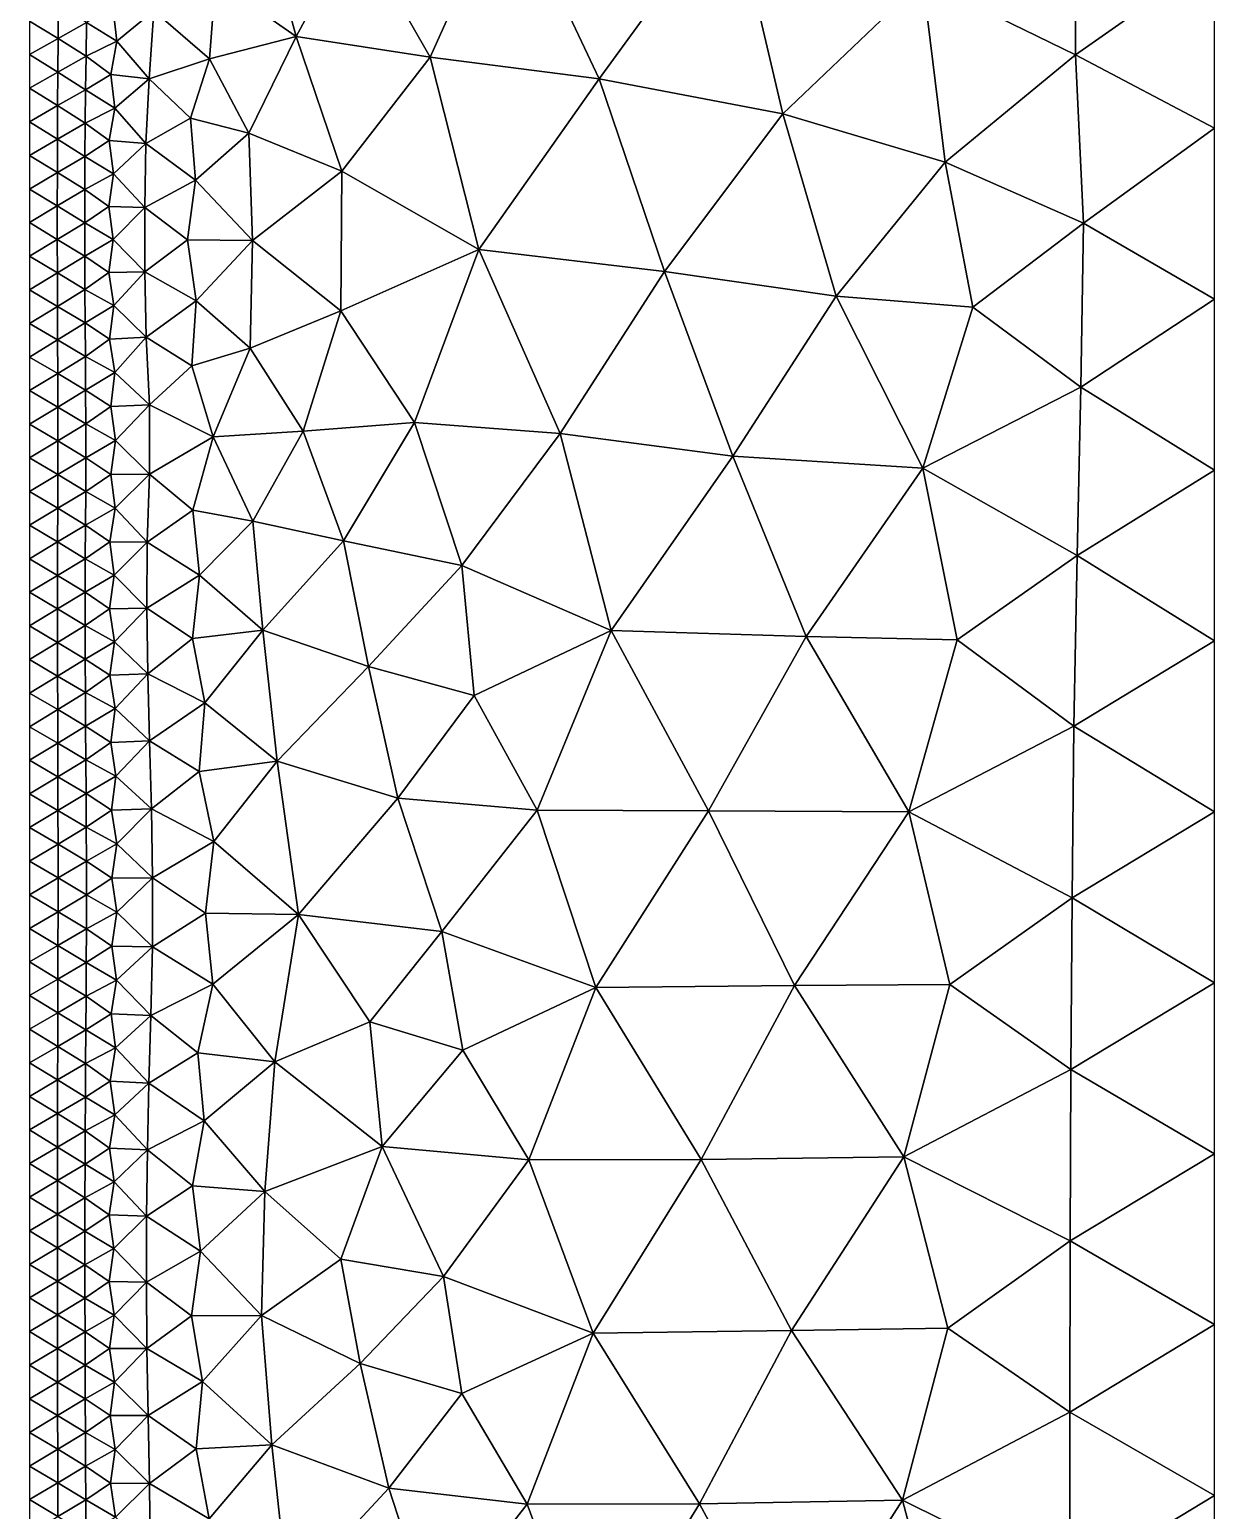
# Model space of a CAD drawing. Header units: metres. Extents: x 2 to 72, y -280 to 0.
# Drawn here: x 2 to 72.5, y -148.6 to -60.5 of the extents above; entities that cross this region are included whole.
import ezdxf

# ---------------------------------------------------------------- set-up
doc = ezdxf.new("R2010")
doc.units = ezdxf.units.M

msp = doc.modelspace()

# ---------------------------------------------------------------- linework, layer by layer
at = {"layer": 'layer', "color": 0}
for points in [[(30.4453, -51.8883), (21.3925, -54.3718), (25.8288, -62.1535)], [(35.8919, -63.4362), (30.4453, -51.8883), (25.8288, -62.1535)], [(43.7948, -52.599), (30.4453, -51.8883), (35.8919, -63.4362)], [(64.2438, -62.0221), (64.2066, -51.6095), (55.1446, -57.5728)], [(64.2438, -62.0221), (72.5, -56.2047), (64.2066, -51.6095)], [(46.8183, -65.5328), (43.7948, -52.599), (35.8919, -63.4362)], [(46.8183, -65.5328), (55.1446, -57.5728), (43.7948, -52.599)], [(17.8671, -60.9315), (21.3925, -54.3718), (16.2512, -54.9908)], [(25.8288, -62.1535), (21.3925, -54.3718), (17.8671, -60.9315)], [(17.8671, -60.9315), (16.2512, -54.9908), (13.0619, -57.5719)], [(72.5, -66.3772), (72.5, -56.2047), (64.2438, -62.0221)], [(13.0619, -57.5719), (9.39989, -59.3862), (12.6999, -62.2524)], [(13.0619, -57.5719), (12.6999, -62.2524), (17.8671, -60.9315)], [(56.4723, -68.3996), (55.1446, -57.5728), (46.8183, -65.5328)], [(56.4723, -68.3996), (64.2438, -62.0221), (55.1446, -57.5728)], [(3.70399, -59.0374), (2, -60), (3.69274, -61.0422)], [(3.70399, -59.0374), (3.69274, -61.0422), (5.39425, -60.0923)], [(6.94686, -59.1572), (5.39425, -60.0923), (7.18996, -61.2075)], [(6.94686, -59.1572), (7.18996, -61.2075), (9.39989, -59.3862)], [(9.39989, -59.3862), (7.18996, -61.2075), (9.1201, -63.4366)], [(9.39989, -59.3862), (9.1201, -63.4366), (12.6999, -62.2524)], [(2, -60), (2, -62), (3.69274, -61.0422)], [(5.39425, -60.0923), (3.69274, -61.0422), (5.36461, -62.098)], [(5.39425, -60.0923), (5.36461, -62.098), (7.18996, -61.2075)], [(3.69274, -61.0422), (2, -62), (3.6789, -63.0417)], [(3.69274, -61.0422), (3.6789, -63.0417), (5.36461, -62.098)], [(7.18996, -61.2075), (5.36461, -62.098), (6.83496, -63.1796)], [(7.18996, -61.2075), (6.83496, -63.1796), (9.1201, -63.4366)], [(17.8671, -60.9315), (12.6999, -62.2524), (15.0383, -66.6845)], [(20.5696, -68.9288), (17.8671, -60.9315), (15.0383, -66.6845)], [(25.8288, -62.1535), (17.8671, -60.9315), (20.5696, -68.9288)], [(2, -62), (2, -64), (3.6789, -63.0417)], [(5.36461, -62.098), (3.6789, -63.0417), (5.33215, -64.0913)], [(5.36461, -62.098), (5.33215, -64.0913), (6.83496, -63.1796)], [(12.6999, -62.2524), (9.1201, -63.4366), (11.5698, -65.7812)], [(12.6999, -62.2524), (11.5698, -65.7812), (15.0383, -66.6845)], [(28.7319, -73.5968), (25.8288, -62.1535), (20.5696, -68.9288)], [(28.7319, -73.5968), (35.8919, -63.4362), (25.8288, -62.1535)], [(64.7171, -72.0228), (64.2438, -62.0221), (56.4723, -68.3996)], [(64.7171, -72.0228), (72.5, -66.3772), (64.2438, -62.0221)], [(3.6789, -63.0417), (2, -64), (3.66605, -65.0365)], [(3.6789, -63.0417), (3.66605, -65.0365), (5.33215, -64.0913)], [(6.83496, -63.1796), (5.33215, -64.0913), (7.06244, -65.1825)], [(6.83496, -63.1796), (7.06244, -65.1825), (9.1201, -63.4366)], [(9.1201, -63.4366), (7.06244, -65.1825), (8.91955, -67.2885)], [(9.1201, -63.4366), (8.91955, -67.2885), (11.5698, -65.7812)], [(39.7795, -74.908), (35.8919, -63.4362), (28.7319, -73.5968)], [(39.7795, -74.908), (46.8183, -65.5328), (35.8919, -63.4362)], [(2, -64), (2, -66), (3.66605, -65.0365)], [(5.33215, -64.0913), (3.66605, -65.0365), (5.30699, -66.0756)], [(5.33215, -64.0913), (5.30699, -66.0756), (7.06244, -65.1825)], [(3.66605, -65.0365), (2, -66), (3.65634, -67.028)], [(3.66605, -65.0365), (3.65634, -67.028), (5.30699, -66.0756)], [(7.06244, -65.1825), (5.30699, -66.0756), (6.74285, -67.1206)], [(7.06244, -65.1825), (6.74285, -67.1206), (8.91955, -67.2885)], [(2, -66), (2, -68), (3.65634, -67.028)], [(5.30699, -66.0756), (3.65634, -67.028), (5.28866, -68.0538)], [(5.30699, -66.0756), (5.28866, -68.0538), (6.74285, -67.1206)], [(11.5698, -65.7812), (8.91955, -67.2885), (11.8746, -69.4702)], [(11.5698, -65.7812), (11.8746, -69.4702), (15.0383, -66.6845)], [(49.9899, -76.3806), (46.8183, -65.5328), (39.7795, -74.908)], [(49.9899, -76.3806), (56.4723, -68.3996), (46.8183, -65.5328)], [(15.0383, -66.6845), (11.8746, -69.4702), (15.26, -73.0617)], [(20.5696, -68.9288), (15.0383, -66.6845), (15.26, -73.0617)], [(72.5, -76.5497), (72.5, -66.3772), (64.7171, -72.0228)], [(3.65634, -67.028), (2, -68), (3.65026, -69.0182)], [(3.65634, -67.028), (3.65026, -69.0182), (5.28866, -68.0538)], [(6.74285, -67.1206), (5.28866, -68.0538), (6.99051, -69.0969)], [(6.74285, -67.1206), (6.99051, -69.0969), (8.91955, -67.2885)], [(8.91955, -67.2885), (6.99051, -69.0969), (8.85492, -71.1086)], [(8.91955, -67.2885), (8.85492, -71.1086), (11.8746, -69.4702)], [(2, -68), (2, -70), (3.65026, -69.0182)], [(5.28866, -68.0538), (3.65026, -69.0182), (5.2794, -70.032)], [(5.28866, -68.0538), (5.2794, -70.032), (6.99051, -69.0969)], [(58.1228, -77.0259), (56.4723, -68.3996), (49.9899, -76.3806)], [(58.1228, -77.0259), (64.7171, -72.0228), (56.4723, -68.3996)], [(3.65026, -69.0182), (2, -70), (3.64756, -71.0081)], [(3.65026, -69.0182), (3.64756, -71.0081), (5.2794, -70.032)], [(6.99051, -69.0969), (5.2794, -70.032), (6.70928, -71.0403)], [(6.99051, -69.0969), (6.70928, -71.0403), (8.85492, -71.1086)], [(11.8746, -69.4702), (8.85492, -71.1086), (11.3978, -73.0304)], [(11.8746, -69.4702), (11.3978, -73.0304), (15.26, -73.0617)], [(20.5287, -77.2533), (20.5696, -68.9288), (15.26, -73.0617)], [(20.5287, -77.2533), (28.7319, -73.5968), (20.5696, -68.9288)], [(2, -70), (2, -72), (3.64756, -71.0081)], [(5.2794, -70.032), (3.64756, -71.0081), (5.27609, -72.0089)], [(5.2794, -70.032), (5.27609, -72.0089), (6.70928, -71.0403)], [(3.64756, -71.0081), (2, -72), (3.64754, -72.9987)], [(3.64756, -71.0081), (3.64754, -72.9987), (5.27609, -72.0089)], [(6.70928, -71.0403), (5.27609, -72.0089), (6.97607, -73.0039)], [(6.70928, -71.0403), (6.97607, -73.0039), (8.85492, -71.1086)], [(8.85492, -71.1086), (6.97607, -73.0039), (8.86414, -74.9282)], [(8.85492, -71.1086), (8.86414, -74.9282), (11.3978, -73.0304)], [(2, -72), (2, -74), (3.64754, -72.9987)], [(5.27609, -72.0089), (3.64754, -72.9987), (5.27831, -73.9893)], [(5.27609, -72.0089), (5.27831, -73.9893), (6.97607, -73.0039)], [(64.5436, -81.7914), (64.7171, -72.0228), (58.1228, -77.0259)], [(64.5436, -81.7914), (72.5, -76.5497), (64.7171, -72.0228)], [(3.64754, -72.9987), (2, -74), (3.64996, -74.9909)], [(3.64754, -72.9987), (3.64996, -74.9909), (5.27831, -73.9893)], [(6.97607, -73.0039), (5.27831, -73.9893), (6.7154, -74.9655)], [(6.97607, -73.0039), (6.7154, -74.9655), (8.86414, -74.9282)], [(11.3978, -73.0304), (8.86414, -74.9282), (11.9067, -76.6439)], [(11.3978, -73.0304), (11.9067, -76.6439), (15.26, -73.0617)], [(15.26, -73.0617), (11.9067, -76.6439), (15.1333, -79.4654)], [(15.26, -73.0617), (15.1333, -79.4654), (20.5287, -77.2533)], [(2, -74), (2, -76), (3.64996, -74.9909)], [(5.27831, -73.9893), (3.64996, -74.9909), (5.28576, -75.9727)], [(5.27831, -73.9893), (5.28576, -75.9727), (6.7154, -74.9655)], [(24.9119, -83.9034), (28.7319, -73.5968), (20.5287, -77.2533)], [(33.5659, -84.5423), (28.7319, -73.5968), (24.9119, -83.9034)], [(33.5659, -84.5423), (39.7795, -74.908), (28.7319, -73.5968)], [(43.843, -85.9043), (39.7795, -74.908), (33.5659, -84.5423)], [(43.843, -85.9043), (49.9899, -76.3806), (39.7795, -74.908)], [(3.64996, -74.9909), (2, -76), (3.65462, -76.9855)], [(3.64996, -74.9909), (3.65462, -76.9855), (5.28576, -75.9727)], [(6.7154, -74.9655), (5.28576, -75.9727), (7.00211, -76.9337)], [(6.7154, -74.9655), (7.00211, -76.9337), (8.86414, -74.9282)], [(8.86414, -74.9282), (7.00211, -76.9337), (8.94291, -78.825)], [(8.86414, -74.9282), (8.94291, -78.825), (11.9067, -76.6439)], [(2, -76), (2, -78), (3.65462, -76.9855)], [(5.28576, -75.9727), (3.65462, -76.9855), (5.29787, -77.9635)], [(5.28576, -75.9727), (5.29787, -77.9635), (7.00211, -76.9337)], [(11.9067, -76.6439), (8.94291, -78.825), (11.6449, -80.5222)], [(11.9067, -76.6439), (11.6449, -80.5222), (15.1333, -79.4654)], [(55.1497, -86.6223), (49.9899, -76.3806), (43.843, -85.9043)], [(55.1497, -86.6223), (58.1228, -77.0259), (49.9899, -76.3806)], [(72.5, -86.7222), (72.5, -76.5497), (64.5436, -81.7914)], [(3.65462, -76.9855), (2, -78), (3.66137, -78.9832)], [(3.65462, -76.9855), (3.66137, -78.9832), (5.29787, -77.9635)], [(7.00211, -76.9337), (5.29787, -77.9635), (6.75688, -78.9271)], [(7.00211, -76.9337), (6.75688, -78.9271), (8.94291, -78.825)], [(18.28, -84.4034), (20.5287, -77.2533), (15.1333, -79.4654)], [(24.9119, -83.9034), (20.5287, -77.2533), (18.28, -84.4034)], [(55.1497, -86.6223), (64.5436, -81.7914), (58.1228, -77.0259)], [(2, -78), (2, -80), (3.66137, -78.9832)], [(5.29787, -77.9635), (3.66137, -78.9832), (5.31548, -79.9611)], [(5.29787, -77.9635), (5.31548, -79.9611), (6.75688, -78.9271)], [(3.66137, -78.9832), (2, -80), (3.66898, -80.9842)], [(3.66137, -78.9832), (3.66898, -80.9842), (5.31548, -79.9611)], [(6.75688, -78.9271), (5.31548, -79.9611), (7.07123, -80.9187)], [(6.75688, -78.9271), (7.07123, -80.9187), (8.94291, -78.825)], [(8.94291, -78.825), (7.07123, -80.9187), (9.12414, -82.8508)], [(8.94291, -78.825), (9.12414, -82.8508), (11.6449, -80.5222)], [(2, -80), (2, -82), (3.66898, -80.9842)], [(5.31548, -79.9611), (3.66898, -80.9842), (5.33269, -81.9662)], [(5.31548, -79.9611), (5.33269, -81.9662), (7.07123, -80.9187)], [(11.6449, -80.5222), (12.9247, -84.7429), (15.1333, -79.4654)], [(15.1333, -79.4654), (12.9247, -84.7429), (18.28, -84.4034)], [(3.66898, -80.9842), (2, -82), (3.67503, -82.9879)], [(3.66898, -80.9842), (3.67503, -82.9879), (5.33269, -81.9662)], [(7.07123, -80.9187), (5.33269, -81.9662), (6.82507, -82.943)], [(7.07123, -80.9187), (6.82507, -82.943), (9.12414, -82.8508)], [(11.6449, -80.5222), (9.12414, -82.8508), (12.9247, -84.7429)], [(64.3333, -91.8088), (64.5436, -81.7914), (55.1497, -86.6223)], [(64.3333, -91.8088), (72.5, -86.7222), (64.5436, -81.7914)], [(2, -82), (2, -84), (3.67503, -82.9879)], [(5.33269, -81.9662), (3.67503, -82.9879), (5.34408, -83.9768)], [(5.33269, -81.9662), (5.34408, -83.9768), (6.82507, -82.943)], [(3.67503, -82.9879), (2, -84), (3.67732, -84.9929)], [(3.67503, -82.9879), (3.67732, -84.9929), (5.34408, -83.9768)], [(6.82507, -82.943), (5.34408, -83.9768), (7.12014, -84.9582)], [(6.82507, -82.943), (7.12014, -84.9582), (9.12414, -82.8508)], [(9.12414, -82.8508), (7.12014, -84.9582), (9.14034, -86.9645)], [(9.12414, -82.8508), (9.14034, -86.9645), (12.9247, -84.7429)], [(2, -84), (2, -86), (3.67732, -84.9929)], [(5.34408, -83.9768), (3.67732, -84.9929), (5.34449, -85.9888)], [(5.34408, -83.9768), (5.34449, -85.9888), (7.12014, -84.9582)], [(12.9247, -84.7429), (15.2812, -89.7691), (18.28, -84.4034)], [(20.6837, -90.9402), (18.28, -84.4034), (15.2812, -89.7691)], [(20.6837, -90.9402), (24.9119, -83.9034), (18.28, -84.4034)], [(27.712, -92.4101), (24.9119, -83.9034), (20.6837, -90.9402)], [(27.712, -92.4101), (33.5659, -84.5423), (24.9119, -83.9034)], [(36.5958, -96.2723), (33.5659, -84.5423), (27.712, -92.4101)], [(36.5958, -96.2723), (43.843, -85.9043), (33.5659, -84.5423)], [(3.67732, -84.9929), (2, -86), (3.67514, -86.9977)], [(3.67732, -84.9929), (3.67514, -86.9977), (5.34449, -85.9888)], [(7.12014, -84.9582), (5.34449, -85.9888), (6.82933, -86.9889)], [(7.12014, -84.9582), (6.82933, -86.9889), (9.14034, -86.9645)], [(12.9247, -84.7429), (9.14034, -86.9645), (11.7192, -89.1206)], [(12.9247, -84.7429), (11.7192, -89.1206), (15.2812, -89.7691)], [(2, -86), (2, -88), (3.67514, -86.9977)], [(5.34449, -85.9888), (3.67514, -86.9977), (5.33511, -87.9987)], [(5.34449, -85.9888), (5.33511, -87.9987), (6.82933, -86.9889)], [(48.215, -96.6294), (43.843, -85.9043), (36.5958, -96.2723)], [(48.215, -96.6294), (55.1497, -86.6223), (43.843, -85.9043)], [(3.67514, -86.9977), (2, -88), (3.66991, -89.0004)], [(3.67514, -86.9977), (3.66991, -89.0004), (5.33511, -87.9987)], [(6.82933, -86.9889), (5.33511, -87.9987), (7.08555, -88.9992)], [(6.82933, -86.9889), (7.08555, -88.9992), (9.14034, -86.9645)], [(9.14034, -86.9645), (7.08555, -88.9992), (9.00118, -91.011)], [(9.14034, -86.9645), (9.00118, -91.011), (11.7192, -89.1206)], [(57.2011, -96.833), (55.1497, -86.6223), (48.215, -96.6294)], [(57.2011, -96.833), (64.3333, -91.8088), (55.1497, -86.6223)], [(72.5, -96.8947), (72.5, -86.7222), (64.3333, -91.8088)], [(2, -88), (2, -90), (3.66991, -89.0004)], [(5.33511, -87.9987), (3.66991, -89.0004), (5.32114, -90.0024)], [(5.33511, -87.9987), (5.32114, -90.0024), (7.08555, -88.9992)], [(3.66991, -89.0004), (2, -90), (3.66424, -91.0004)], [(3.66991, -89.0004), (3.66424, -91.0004), (5.32114, -90.0024)], [(7.08555, -88.9992), (5.32114, -90.0024), (6.77583, -91.0054)], [(7.08555, -88.9992), (6.77583, -91.0054), (9.00118, -91.011)], [(11.7192, -89.1206), (9.00118, -91.011), (12.1041, -92.9888)], [(11.7192, -89.1206), (12.1041, -92.9888), (15.2812, -89.7691)], [(15.2812, -89.7691), (12.1041, -92.9888), (15.868, -96.2502)], [(15.2812, -89.7691), (15.868, -96.2502), (20.6837, -90.9402)], [(2, -90), (2, -92), (3.66424, -91.0004)], [(5.32114, -90.0024), (3.66424, -91.0004), (5.30932, -91.9995)], [(5.32114, -90.0024), (5.30932, -91.9995), (6.77583, -91.0054)], [(3.66424, -91.0004), (2, -92), (3.66054, -92.9977)], [(3.66424, -91.0004), (3.66054, -92.9977), (5.30932, -91.9995)], [(6.77583, -91.0054), (5.30932, -91.9995), (7.03987, -92.9905)], [(6.77583, -91.0054), (7.03987, -92.9905), (9.00118, -91.011)], [(9.00118, -91.011), (7.03987, -92.9905), (8.97573, -94.9408)], [(9.00118, -91.011), (8.97573, -94.9408), (12.1041, -92.9888)], [(22.1713, -98.4118), (20.6837, -90.9402), (15.868, -96.2502)], [(22.1713, -98.4118), (27.712, -92.4101), (20.6837, -90.9402)], [(2, -92), (2, -94), (3.66054, -92.9977)], [(5.30932, -91.9995), (3.66054, -92.9977), (5.30436, -93.9912)], [(5.30932, -91.9995), (5.30436, -93.9912), (7.03987, -92.9905)], [(28.4534, -100.151), (27.712, -92.4101), (22.1713, -98.4118)], [(36.5958, -96.2723), (27.712, -92.4101), (28.4534, -100.151)], [(64.1436, -101.977), (64.3333, -91.8088), (57.2011, -96.833)], [(64.1436, -101.977), (72.5, -96.8947), (64.3333, -91.8088)], [(3.66054, -92.9977), (2, -94), (3.65978, -94.9935)], [(3.66054, -92.9977), (3.65978, -94.9935), (5.30436, -93.9912)], [(7.03987, -92.9905), (5.30436, -93.9912), (6.75888, -94.9756)], [(7.03987, -92.9905), (6.75888, -94.9756), (8.97573, -94.9408)], [(12.1041, -92.9888), (8.97573, -94.9408), (11.6915, -96.7475)], [(12.1041, -92.9888), (11.6915, -96.7475), (15.868, -96.2502)], [(2, -94), (2, -96), (3.65978, -94.9935)], [(5.30436, -93.9912), (3.65978, -94.9935), (5.30583, -95.9805)], [(5.30436, -93.9912), (5.30583, -95.9805), (6.75888, -94.9756)], [(3.65978, -94.9935), (2, -96), (3.66156, -96.989)], [(3.65978, -94.9935), (3.66156, -96.989), (5.30583, -95.9805)], [(6.75888, -94.9756), (5.30583, -95.9805), (7.04658, -96.949)], [(6.75888, -94.9756), (7.04658, -96.949), (8.97573, -94.9408)], [(8.97573, -94.9408), (7.04658, -96.949), (9.03623, -98.8576)], [(8.97573, -94.9408), (9.03623, -98.8576), (11.6915, -96.7475)], [(2, -96), (2, -98), (3.66156, -96.989)], [(5.30583, -95.9805), (3.66156, -96.989), (5.31198, -97.9713)], [(5.30583, -95.9805), (5.31198, -97.9713), (7.04658, -96.949)], [(11.6915, -96.7475), (9.03623, -98.8576), (12.4237, -100.586)], [(11.6915, -96.7475), (12.4237, -100.586), (15.868, -96.2502)], [(15.868, -96.2502), (12.4237, -100.586), (16.7395, -104.055)], [(15.868, -96.2502), (16.7395, -104.055), (22.1713, -98.4118)], [(32.2062, -106.97), (36.5958, -96.2723), (28.4534, -100.151)], [(42.3968, -107.015), (36.5958, -96.2723), (32.2062, -106.97)], [(42.3968, -107.015), (48.215, -96.6294), (36.5958, -96.2723)], [(54.3135, -107.063), (48.215, -96.6294), (42.3968, -107.015)], [(54.3135, -107.063), (57.2011, -96.833), (48.215, -96.6294)], [(54.3135, -107.063), (64.1436, -101.977), (57.2011, -96.833)], [(72.5, -107.067), (72.5, -96.8947), (64.1436, -101.977)], [(3.66156, -96.989), (2, -98), (3.66521, -98.9857)], [(3.66156, -96.989), (3.66521, -98.9857), (5.31198, -97.9713)], [(7.04658, -96.949), (5.31198, -97.9713), (6.78216, -98.9405)], [(7.04658, -96.949), (6.78216, -98.9405), (9.03623, -98.8576)], [(2, -98), (2, -100), (3.66521, -98.9857)], [(5.31198, -97.9713), (3.66521, -98.9857), (5.3219, -99.965)], [(5.31198, -97.9713), (5.3219, -99.965), (6.78216, -98.9405)], [(23.9046, -106.246), (22.1713, -98.4118), (16.7395, -104.055)], [(28.4534, -100.151), (22.1713, -98.4118), (23.9046, -106.246)], [(3.66521, -98.9857), (2, -100), (3.66999, -100.984)], [(3.66521, -98.9857), (3.66999, -100.984), (5.3219, -99.965)], [(6.78216, -98.9405), (5.3219, -99.965), (7.08587, -100.923)], [(6.78216, -98.9405), (7.08587, -100.923), (9.03623, -98.8576)], [(9.03623, -98.8576), (7.08587, -100.923), (9.12921, -102.839)], [(9.03623, -98.8576), (9.12921, -102.839), (12.4237, -100.586)], [(2, -100), (2, -102), (3.66999, -100.984)], [(5.3219, -99.965), (3.66999, -100.984), (5.33304, -101.964)], [(5.3219, -99.965), (5.33304, -101.964), (7.08587, -100.923)], [(32.2062, -106.97), (28.4534, -100.151), (23.9046, -106.246)], [(3.66999, -100.984), (2, -102), (3.67546, -102.985)], [(3.66999, -100.984), (3.67546, -102.985), (5.33304, -101.964)], [(7.08587, -100.923), (5.33304, -101.964), (6.82315, -102.934)], [(7.08587, -100.923), (6.82315, -102.934), (9.12921, -102.839)], [(12.4237, -100.586), (9.12921, -102.839), (12.0839, -104.663)], [(12.4237, -100.586), (12.0839, -104.663), (16.7395, -104.055)], [(2, -102), (2, -104), (3.67546, -102.985)], [(5.33304, -101.964), (3.67546, -102.985), (5.34626, -103.967)], [(5.33304, -101.964), (5.34626, -103.967), (6.82315, -102.934)], [(64.03, -112.182), (64.1436, -101.977), (54.3135, -107.063)], [(64.03, -112.182), (72.5, -107.067), (64.1436, -101.977)], [(3.67546, -102.985), (2, -104), (3.68111, -104.987)], [(3.67546, -102.985), (3.68111, -104.987), (5.34626, -103.967)], [(6.82315, -102.934), (5.34626, -103.967), (7.13901, -104.934)], [(6.82315, -102.934), (7.13901, -104.934), (9.12921, -102.839)], [(9.12921, -102.839), (7.13901, -104.934), (9.24312, -106.895)], [(9.12921, -102.839), (9.24312, -106.895), (12.0839, -104.663)], [(5.34626, -103.967), (3.68111, -104.987), (5.35857, -105.975)], [(5.34626, -103.967), (5.35857, -105.975), (7.13901, -104.934)], [(2, -104), (2, -106), (3.68111, -104.987)], [(12.0839, -104.663), (9.24312, -106.895), (12.9565, -108.826)], [(12.0839, -104.663), (12.9565, -108.826), (16.7395, -104.055)], [(16.7395, -104.055), (12.9565, -108.826), (18.0004, -113.177)], [(16.7395, -104.055), (18.0004, -113.177), (23.9046, -106.246)], [(3.68111, -104.987), (2, -106), (3.68626, -106.992)], [(3.68111, -104.987), (3.68626, -106.992), (5.35857, -105.975)], [(7.13901, -104.934), (5.35857, -105.975), (6.87016, -106.96)], [(7.13901, -104.934), (6.87016, -106.96), (9.24312, -106.895)], [(2, -106), (2, -108), (3.68626, -106.992)], [(5.35857, -105.975), (3.68626, -106.992), (5.36994, -107.986)], [(5.35857, -105.975), (5.36994, -107.986), (6.87016, -106.96)], [(26.5321, -114.197), (23.9046, -106.246), (18.0004, -113.177)], [(26.5321, -114.197), (32.2062, -106.97), (23.9046, -106.246)], [(3.68626, -106.992), (2, -108), (3.69015, -108.997)], [(3.68626, -106.992), (3.69015, -108.997), (5.36994, -107.986)], [(6.87016, -106.96), (5.36994, -107.986), (7.18648, -108.977)], [(6.87016, -106.96), (7.18648, -108.977), (9.24312, -106.895)], [(9.24312, -106.895), (7.18648, -108.977), (9.31918, -110.996)], [(9.24312, -106.895), (9.31918, -110.996), (12.9565, -108.826)], [(35.6971, -117.525), (32.2062, -106.97), (26.5321, -114.197)], [(35.6971, -117.525), (42.3968, -107.015), (32.2062, -106.97)], [(47.5136, -117.404), (42.3968, -107.015), (35.6971, -117.525)], [(47.5136, -117.404), (54.3135, -107.063), (42.3968, -107.015)], [(56.7639, -117.342), (54.3135, -107.063), (47.5136, -117.404)], [(56.7639, -117.342), (64.03, -112.182), (54.3135, -107.063)], [(72.5, -117.24), (72.5, -107.067), (64.03, -112.182)], [(2, -108), (2, -110), (3.69015, -108.997)], [(5.36994, -107.986), (3.69015, -108.997), (5.37698, -109.998)], [(5.36994, -107.986), (5.37698, -109.998), (7.18648, -108.977)], [(3.69015, -108.997), (2, -110), (3.69203, -111.003)], [(3.69015, -108.997), (3.69203, -111.003), (5.37698, -109.998)], [(7.18648, -108.977), (5.37698, -109.998), (6.89896, -111.006)], [(7.18648, -108.977), (6.89896, -111.006), (9.31918, -110.996)], [(12.9565, -108.826), (9.31918, -110.996), (12.4663, -113.096)], [(12.9565, -108.826), (12.4663, -113.096), (18.0004, -113.177)], [(2, -110), (2, -112), (3.69203, -111.003)], [(5.37698, -109.998), (3.69203, -111.003), (5.37943, -112.012)], [(5.37698, -109.998), (5.37943, -112.012), (6.89896, -111.006)], [(3.69203, -111.003), (2, -112), (3.69156, -113.009)], [(3.69203, -111.003), (3.69156, -113.009), (5.37943, -112.012)], [(6.89896, -111.006), (5.37943, -112.012), (7.19947, -113.033)], [(6.89896, -111.006), (7.19947, -113.033), (9.31918, -110.996)], [(9.31918, -110.996), (7.19947, -113.033), (9.3038, -115.108)], [(9.31918, -110.996), (9.3038, -115.108), (12.4663, -113.096)], [(2, -112), (2, -114), (3.69156, -113.009)], [(5.37943, -112.012), (3.69156, -113.009), (5.3761, -114.025)], [(5.37943, -112.012), (5.3761, -114.025), (7.19947, -113.033)], [(63.9576, -122.396), (64.03, -112.182), (56.7639, -117.342)], [(63.9576, -122.396), (72.5, -117.24), (64.03, -112.182)], [(3.69156, -113.009), (2, -114), (3.68867, -115.015)], [(3.69156, -113.009), (3.68867, -115.015), (5.3761, -114.025)], [(7.19947, -113.033), (5.3761, -114.025), (6.889, -115.053)], [(7.19947, -113.033), (6.889, -115.053), (9.3038, -115.108)], [(12.4663, -113.096), (9.3038, -115.108), (12.9095, -117.322)], [(12.4663, -113.096), (12.9095, -117.322), (18.0004, -113.177)], [(18.0004, -113.177), (12.9095, -117.322), (16.5996, -121.952)], [(18.0004, -113.177), (16.5996, -121.952), (22.2496, -119.573)], [(22.2496, -119.573), (26.5321, -114.197), (18.0004, -113.177)], [(2, -114), (2, -116), (3.68867, -115.015)], [(5.3761, -114.025), (3.68867, -115.015), (5.36744, -116.037)], [(5.3761, -114.025), (5.36744, -116.037), (6.889, -115.053)], [(27.7744, -121.254), (26.5321, -114.197), (22.2496, -119.573)], [(27.7744, -121.254), (35.6971, -117.525), (26.5321, -114.197)], [(3.68867, -115.015), (2, -116), (3.68392, -117.019)], [(3.68867, -115.015), (3.68392, -117.019), (5.36744, -116.037)], [(6.889, -115.053), (5.36744, -116.037), (7.16753, -117.08)], [(6.889, -115.053), (7.16753, -117.08), (9.3038, -115.108)], [(9.3038, -115.108), (7.16753, -117.08), (9.20517, -119.182)], [(9.3038, -115.108), (9.20517, -119.182), (12.9095, -117.322)], [(2, -116), (2, -118), (3.68392, -117.019)], [(5.36744, -116.037), (3.68392, -117.019), (5.35556, -118.045)], [(5.36744, -116.037), (5.35556, -118.045), (7.16753, -117.08)], [(3.68392, -117.019), (2, -118), (3.67801, -119.022)], [(3.68392, -117.019), (3.67801, -119.022), (5.35556, -118.045)], [(7.16753, -117.08), (5.35556, -118.045), (6.84564, -119.085)], [(7.16753, -117.08), (6.84564, -119.085), (9.20517, -119.182)], [(2, -118), (2, -120), (3.67801, -119.022)], [(5.35556, -118.045), (3.67801, -119.022), (5.34129, -120.05)], [(5.35556, -118.045), (5.34129, -120.05), (6.84564, -119.085)], [(12.9095, -117.322), (9.20517, -119.182), (12.0151, -121.418)], [(12.9095, -117.322), (12.0151, -121.418), (16.5996, -121.952)], [(31.7022, -127.774), (35.6971, -117.525), (27.7744, -121.254)], [(41.9567, -127.75), (35.6971, -117.525), (31.7022, -127.774)], [(41.9567, -127.75), (47.5136, -117.404), (35.6971, -117.525)], [(54.0161, -127.604), (47.5136, -117.404), (41.9567, -127.75)], [(54.0161, -127.604), (56.7639, -117.342), (47.5136, -117.404)], [(54.0161, -127.604), (63.9576, -122.396), (56.7639, -117.342)], [(72.5, -127.412), (72.5, -117.24), (63.9576, -122.396)], [(3.67801, -119.022), (2, -120), (3.67188, -121.023)], [(3.67801, -119.022), (3.67188, -121.023), (5.34129, -120.05)], [(6.84564, -119.085), (5.34129, -120.05), (7.11124, -121.105)], [(6.84564, -119.085), (7.11124, -121.105), (9.20517, -119.182)], [(9.20517, -119.182), (7.11124, -121.105), (9.09002, -123.209)], [(9.20517, -119.182), (9.09002, -123.209), (12.0151, -121.418)], [(22.2496, -119.573), (16.5996, -121.952), (22.9757, -126.987)], [(22.9757, -126.987), (27.7744, -121.254), (22.2496, -119.573)], [(2, -120), (2, -122), (3.67188, -121.023)], [(5.34129, -120.05), (3.67188, -121.023), (5.32815, -122.052)], [(5.34129, -120.05), (5.32815, -122.052), (7.11124, -121.105)], [(3.67188, -121.023), (2, -122), (3.66625, -123.023)], [(3.67188, -121.023), (3.66625, -123.023), (5.32815, -122.052)], [(7.11124, -121.105), (5.32815, -122.052), (6.79633, -123.094)], [(7.11124, -121.105), (6.79633, -123.094), (9.09002, -123.209)], [(12.0151, -121.418), (9.09002, -123.209), (12.3923, -125.449)], [(12.0151, -121.418), (12.3923, -125.449), (16.5996, -121.952)], [(31.7022, -127.774), (27.7744, -121.254), (22.9757, -126.987)], [(2, -122), (2, -124), (3.66625, -123.023)], [(5.32815, -122.052), (3.66625, -123.023), (5.31591, -124.052)], [(5.32815, -122.052), (5.31591, -124.052), (6.79633, -123.094)], [(16.5996, -121.952), (12.3923, -125.449), (15.9925, -129.664)], [(16.5996, -121.952), (15.9925, -129.664), (22.9757, -126.987)], [(63.9226, -132.595), (63.9576, -122.396), (54.0161, -127.604)], [(63.9226, -132.595), (72.5, -127.412), (63.9576, -122.396)], [(3.66625, -123.023), (2, -124), (3.66156, -125.022)], [(3.66625, -123.023), (3.66156, -125.022), (5.31591, -124.052)], [(6.79633, -123.094), (5.31591, -124.052), (7.06155, -125.103)], [(6.79633, -123.094), (7.06155, -125.103), (9.09002, -123.209)], [(9.09002, -123.209), (7.06155, -125.103), (9.01159, -127.184)], [(9.09002, -123.209), (9.01159, -127.184), (12.3923, -125.449)], [(2, -124), (2, -126), (3.66156, -125.022)], [(5.31591, -124.052), (3.66156, -125.022), (5.30686, -126.048)], [(5.31591, -124.052), (5.30686, -126.048), (7.06155, -125.103)], [(3.66156, -125.022), (2, -126), (3.65793, -127.02)], [(3.66156, -125.022), (3.65793, -127.02), (5.30686, -126.048)], [(7.06155, -125.103), (5.30686, -126.048), (6.76211, -127.081)], [(7.06155, -125.103), (6.76211, -127.081), (9.01159, -127.184)], [(2, -126), (2, -128), (3.65793, -127.02)], [(12.3923, -125.449), (9.01159, -127.184), (11.6997, -129.317)], [(12.3923, -125.449), (11.6997, -129.317), (15.9925, -129.664)], [(5.30686, -126.048), (3.65793, -127.02), (5.29935, -128.042)], [(5.30686, -126.048), (5.29935, -128.042), (6.76211, -127.081)], [(3.65793, -127.02), (2, -128), (3.6553, -129.017)], [(3.65793, -127.02), (3.6553, -129.017), (5.29935, -128.042)], [(6.76211, -127.081), (5.29935, -128.042), (7.03004, -129.081)], [(6.76211, -127.081), (7.03004, -129.081), (9.01159, -127.184)], [(9.01159, -127.184), (7.03004, -129.081), (8.9633, -131.127)], [(9.01159, -127.184), (8.9633, -131.127), (11.6997, -129.317)], [(22.9757, -126.987), (15.9925, -129.664), (20.5265, -133.687)], [(26.6186, -134.724), (22.9757, -126.987), (20.5265, -133.687)], [(26.6186, -134.724), (31.7022, -127.774), (22.9757, -126.987)], [(35.5258, -138.084), (31.7022, -127.774), (26.6186, -134.724)], [(35.5258, -138.084), (41.9567, -127.75), (31.7022, -127.774)], [(47.3326, -137.928), (41.9567, -127.75), (35.5258, -138.084)], [(47.3326, -137.928), (54.0161, -127.604), (41.9567, -127.75)], [(56.6369, -137.791), (54.0161, -127.604), (47.3326, -137.928)], [(56.6369, -137.791), (63.9226, -132.595), (54.0161, -127.604)], [(72.5, -137.585), (72.5, -127.412), (63.9226, -132.595)], [(2, -128), (2, -130), (3.6553, -129.017)], [(5.29935, -128.042), (3.6553, -129.017), (5.29455, -130.035)], [(5.29935, -128.042), (5.29455, -130.035), (7.03004, -129.081)], [(3.6553, -129.017), (2, -130), (3.65369, -131.013)], [(3.6553, -129.017), (3.65369, -131.013), (5.29455, -130.035)], [(7.03004, -129.081), (5.29455, -130.035), (6.74294, -131.055)], [(7.03004, -129.081), (6.74294, -131.055), (8.9633, -131.127)], [(11.6997, -129.317), (8.9633, -131.127), (12.1739, -133.204)], [(11.6997, -129.317), (12.1739, -133.204), (15.9925, -129.664)], [(2, -130), (2, -132), (3.65369, -131.013)], [(5.29455, -130.035), (3.65369, -131.013), (5.2916, -132.026)], [(5.29455, -130.035), (5.2916, -132.026), (6.74294, -131.055)], [(15.9925, -129.664), (12.1739, -133.204), (15.7902, -137.033)], [(15.9925, -129.664), (15.7902, -137.033), (20.5265, -133.687)], [(3.65369, -131.013), (2, -132), (3.65312, -133.01)], [(3.65369, -131.013), (3.65312, -133.01), (5.2916, -132.026)], [(6.74294, -131.055), (5.2916, -132.026), (7.01647, -133.049)], [(6.74294, -131.055), (7.01647, -133.049), (8.9633, -131.127)], [(8.9633, -131.127), (7.01647, -133.049), (8.95288, -135.064)], [(8.9633, -131.127), (8.95288, -135.064), (12.1739, -133.204)], [(2, -132), (2, -134), (3.65312, -133.01)], [(5.2916, -132.026), (3.65312, -133.01), (5.29131, -134.019)], [(5.2916, -132.026), (5.29131, -134.019), (7.01647, -133.049)], [(3.65312, -133.01), (2, -134), (3.65367, -135.007)], [(3.65312, -133.01), (3.65367, -135.007), (5.29131, -134.019)], [(7.01647, -133.049), (5.29131, -134.019), (6.74048, -135.027)], [(7.01647, -133.049), (6.74048, -135.027), (8.95288, -135.064)], [(63.9048, -142.788), (63.9226, -132.595), (56.6369, -137.791)], [(63.9048, -142.788), (72.5, -137.585), (63.9226, -132.595)], [(12.1739, -133.204), (8.95288, -135.064), (11.6389, -137.053)], [(12.1739, -133.204), (11.6389, -137.053), (15.7902, -137.033)], [(20.5265, -133.687), (15.7902, -137.033), (21.6608, -139.893)], [(21.6608, -139.893), (26.6186, -134.724), (20.5265, -133.687)], [(2, -134), (2, -136), (3.65367, -135.007)], [(5.29131, -134.019), (3.65367, -135.007), (5.29348, -136.011)], [(5.29131, -134.019), (5.29348, -136.011), (6.74048, -135.027)], [(27.7141, -141.687), (26.6186, -134.724), (21.6608, -139.893)], [(27.7141, -141.687), (35.5258, -138.084), (26.6186, -134.724)], [(3.65367, -135.007), (2, -136), (3.6553, -137.004)], [(3.65367, -135.007), (3.6553, -137.004), (5.29348, -136.011)], [(6.74048, -135.027), (5.29348, -136.011), (7.02345, -137.019)], [(6.74048, -135.027), (7.02345, -137.019), (8.95288, -135.064)], [(8.95288, -135.064), (7.02345, -137.019), (8.98431, -139.013)], [(8.95288, -135.064), (8.98431, -139.013), (11.6389, -137.053)], [(2, -136), (2, -138), (3.6553, -137.004)], [(5.29348, -136.011), (3.6553, -137.004), (5.29797, -138.006)], [(5.29348, -136.011), (5.29797, -138.006), (7.02345, -137.019)], [(3.6553, -137.004), (2, -138), (3.65796, -139.002)], [(3.6553, -137.004), (3.65796, -139.002), (5.29797, -138.006)], [(7.02345, -137.019), (5.29797, -138.006), (6.75596, -139.006)], [(7.02345, -137.019), (6.75596, -139.006), (8.98431, -139.013)], [(11.6389, -137.053), (8.98431, -139.013), (12.2968, -140.967)], [(11.6389, -137.053), (12.2968, -140.967), (15.7902, -137.033)], [(15.7902, -137.033), (12.2968, -140.967), (16.4142, -144.734)], [(15.7902, -137.033), (16.4142, -144.734), (21.6608, -139.893)], [(2, -138), (2, -140), (3.65796, -139.002)], [(5.29797, -138.006), (3.65796, -139.002), (5.3049, -140.002)], [(5.29797, -138.006), (5.3049, -140.002), (6.75596, -139.006)], [(31.6159, -148.272), (35.5258, -138.084), (27.7141, -141.687)], [(41.8679, -148.242), (35.5258, -138.084), (31.6159, -148.272)], [(41.8679, -148.242), (47.3326, -137.928), (35.5258, -138.084)], [(53.9472, -148.037), (47.3326, -137.928), (41.8679, -148.242)], [(53.9472, -148.037), (56.6369, -137.791), (47.3326, -137.928)], [(53.9472, -148.037), (63.9048, -142.788), (56.6369, -137.791)], [(72.5, -147.757), (72.5, -137.585), (63.9048, -142.788)], [(3.65796, -139.002), (2, -140), (3.66142, -141.001)], [(3.65796, -139.002), (3.66142, -141.001), (5.3049, -140.002)], [(6.75596, -139.006), (5.3049, -140.002), (7.04973, -141.003)], [(6.75596, -139.006), (7.04973, -141.003), (8.98431, -139.013)], [(8.98431, -139.013), (7.04973, -141.003), (9.04908, -143)], [(8.98431, -139.013), (9.04908, -143), (12.2968, -140.967)], [(2, -140), (2, -142), (3.66142, -141.001)], [(5.3049, -140.002), (3.66142, -141.001), (5.31306, -142.002)], [(5.3049, -140.002), (5.31306, -142.002), (7.04973, -141.003)], [(21.6608, -139.893), (16.4142, -144.734), (23.3803, -147.324)], [(23.3803, -147.324), (27.7141, -141.687), (21.6608, -139.893)], [(3.66142, -141.001), (2, -142), (3.66542, -143.002)], [(3.66142, -141.001), (3.66542, -143.002), (5.31306, -142.002)], [(7.04973, -141.003), (5.31306, -142.002), (6.78553, -143.003)], [(7.04973, -141.003), (6.78553, -143.003), (9.04908, -143)], [(12.2968, -140.967), (9.04908, -143), (11.9072, -144.976)], [(12.2968, -140.967), (11.9072, -144.976), (16.4142, -144.734)], [(31.6159, -148.272), (27.7141, -141.687), (23.3803, -147.324)], [(2, -142), (2, -144), (3.66542, -143.002)], [(5.31306, -142.002), (3.66542, -143.002), (5.32268, -144.004)], [(5.31306, -142.002), (5.32268, -144.004), (6.78553, -143.003)], [(3.66542, -143.002), (2, -144), (3.66943, -145.003)], [(3.66542, -143.002), (3.66943, -145.003), (5.32268, -144.004)], [(6.78553, -143.003), (5.32268, -144.004), (7.0879, -145.011)], [(6.78553, -143.003), (7.0879, -145.011), (9.04908, -143)], [(9.04908, -143), (7.0879, -145.011), (9.12963, -147.039)], [(9.04908, -143), (9.12963, -147.039), (11.9072, -144.976)], [(63.8985, -152.974), (63.9048, -142.788), (53.9472, -148.037)], [(63.8985, -152.974), (72.5, -147.757), (63.9048, -142.788)], [(2, -144), (2, -146), (3.66943, -145.003)], [(5.32268, -144.004), (3.66943, -145.003), (5.33129, -146.009)], [(5.32268, -144.004), (5.33129, -146.009), (7.0879, -145.011)], [(3.66943, -145.003), (2, -146), (3.67273, -147.006)], [(3.66943, -145.003), (3.67273, -147.006), (5.33129, -146.009)], [(7.0879, -145.011), (5.33129, -146.009), (6.81865, -147.02)], [(7.0879, -145.011), (6.81865, -147.02), (9.12963, -147.039)], [(11.9072, -144.976), (9.12963, -147.039), (12.6828, -149.146)], [(11.9072, -144.976), (12.6828, -149.146), (16.4142, -144.734)], [(16.4142, -144.734), (12.6828, -149.146), (17.3863, -153.77)], [(16.4142, -144.734), (17.3863, -153.77), (23.3803, -147.324)], [(2, -146), (2, -148), (3.67273, -147.006)], [(5.33129, -146.009), (3.67273, -147.006), (5.33813, -148.016)], [(5.33129, -146.009), (5.33813, -148.016), (6.81865, -147.02)], [(3.67273, -147.006), (2, -148), (3.67454, -149.009)], [(3.67273, -147.006), (3.67454, -149.009), (5.33813, -148.016)], [(6.81865, -147.02), (5.33813, -148.016), (7.11711, -149.038)], [(6.81865, -147.02), (7.11711, -149.038), (9.12963, -147.039)], [(9.12963, -147.039), (7.11711, -149.038), (9.1669, -151.099)], [(9.12963, -147.039), (9.1669, -151.099), (12.6828, -149.146)], [(2, -148), (2, -150), (3.67454, -149.009)], [(5.33813, -148.016), (3.67454, -149.009), (5.34046, -150.022)], [(5.33813, -148.016), (5.34046, -150.022), (7.11711, -149.038)], [(26.0223, -155.428), (23.3803, -147.324), (17.3863, -153.77)], [(26.0223, -155.428), (31.6159, -148.272), (23.3803, -147.324)], [(47.3071, -158.374), (53.9472, -148.037), (41.8679, -148.242)], [(56.6162, -158.188), (53.9472, -148.037), (47.3071, -158.374)], [(56.6162, -158.188), (63.8985, -152.974), (53.9472, -148.037)], [(72.5, -157.93), (72.5, -147.757), (63.8985, -152.974)], [(35.4587, -158.666), (31.6159, -148.272), (26.0223, -155.428)], [(35.4587, -158.666), (41.8679, -148.242), (31.6159, -148.272)], [(47.3071, -158.374), (41.8679, -148.242), (35.4587, -158.666)]]:
    msp.add_3dface(points, dxfattribs=at)

doc.saveas('drawing.dxf')
